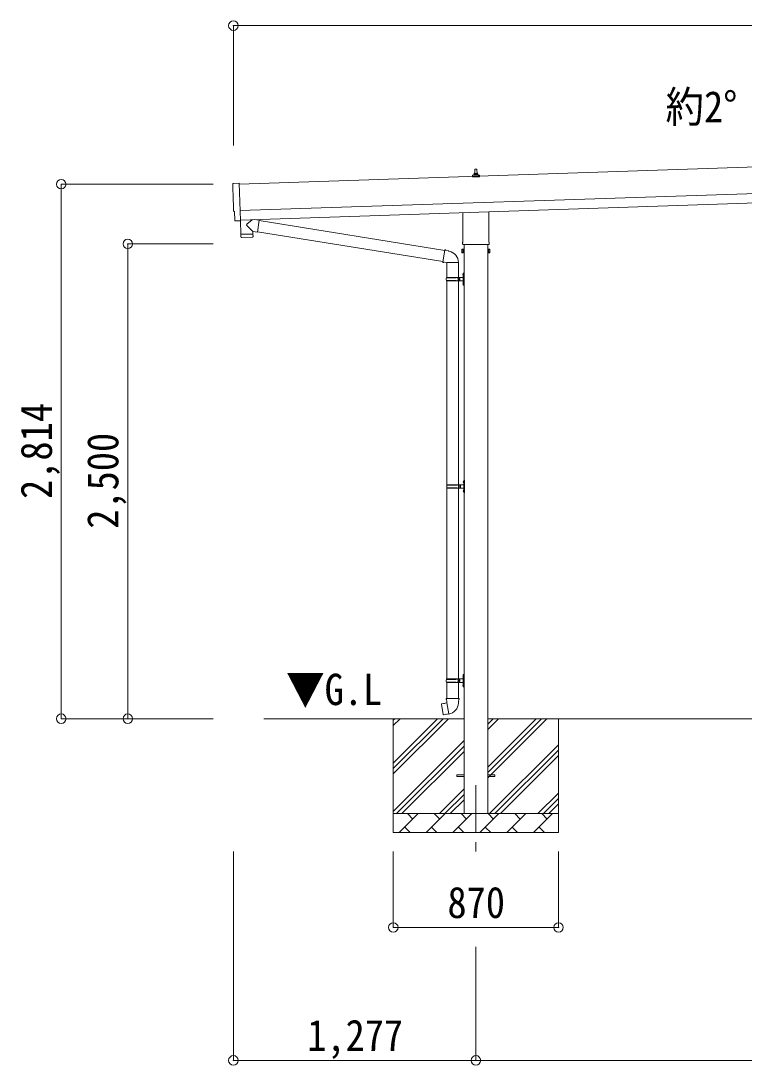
# Model space of a CAD drawing. Units: millimetres at full size, sheet at 1:50. Extents: x -14053 to 14053, y -9700 to 9700.
# Drawn here: x 536 to 4343, y -6165 to -667 of the extents above; entities that cross this region are included whole.
import ezdxf
from ezdxf.enums import TextEntityAlignment as Align

# ---------------------------------------------------------------- set-up
doc = ezdxf.new("R2010")
doc.units = ezdxf.units.MM
doc.header["$LTSCALE"] = 50
doc.header["$PDMODE"] = 32
doc.header["$PDSIZE"] = 50
doc.linetypes.add('CHAIN1', pattern=[8, 5, -1, 1, -1])
for name, color, linetype, lineweight in [('0-1_Defpoints', 7, 'CHAIN1', 9), ('0-2_TEXT1', 4, 'Continuous', 9), ('0-3_SHAPE', 7, 'Continuous', 9), ('0-7_PARTS2', 7, 'Continuous', 9), ('0-8_TABLE1', 6, 'Continuous', 9), ('0-9_DIM1', 7, 'Continuous', 9)]:
    doc.layers.add(name, color=color, linetype=linetype, lineweight=lineweight)
doc.styles.add('ＭＳ ゴシック', font='')
doc.styles.get('ＭＳ ゴシック').set_extended_font_data('MS Gothic')

msp = doc.modelspace()

# ---------------------------------------------------------------- linework, layer by layer
at = {"layer": '0-1_Defpoints'}
msp.add_line((2931.35, -4691.27), (2931.35, -5040.27), dxfattribs=at)
at = {"layer": '0-2_TEXT1'}
for p, q in [((7577.24, -1329.71), (1685.13, -1526.11)), ((1689.79, -1666.04), (7581.91, -1469.63)), ((2913.1, -1487.51), (2913.1, -1479.8)), ((2913.48, -1479.01), (2949.22, -1479.01)), ((2913.87, -1478.83), (2920.59, -1477.2)), ((2920.97, -1477.01), (2941.73, -1477.01)), ((2921.35, -1476.23), (2921.35, -1472.01)), ((2922.35, -1472.01), (2940.35, -1472.01)), ((2925.35, -1472.01), (2926.08, -1448.49)), ((2927.08, -1447.51), (2935.63, -1447.51)), ((2936.63, -1448.49), (2937.35, -1472.01)), ((2941.35, -1476.23), (2941.35, -1472.01)), ((2948.84, -1478.83), (2942.12, -1477.2)), ((2949.6, -1487.51), (2949.6, -1479.8)), ((1691.46, -1716.01), (7583.57, -1519.6)), ((2949.6, -1487.51), (2913.1, -1487.51)), ((2863.05, -1831.5), (2863.05, -1676.95)), ((2999.65, -1672.4), (2999.65, -1831.5)), ((1671.96, -1720.43), (1665.04, -1720.3)), ((2857.35, -1869.77), (2858.11, -1868.46)), ((2864.35, -1868.46), (2858.11, -1868.46)), ((2861.35, -1840.27), (2861.35, -1834.77)), ((2999.29, -1843.77), (2863.42, -1843.77)), ((2864.35, -1888.09), (2864.35, -1868.46)), ((2864.35, -1869.07), (2866.85, -1869.07)), ((2868.85, -1843.77), (2868.85, -4841.27)), ((2993.85, -1843.77), (2993.85, -4841.27)), ((2998.35, -1869.07), (2995.85, -1869.07)), ((2998.35, -1888.09), (2998.35, -1868.46)), ((2998.35, -1868.46), (3004.59, -1868.46)), ((3001.35, -1834.77), (3001.35, -1840.27)), ((3005.35, -1869.77), (3004.59, -1868.46)), ((2857.35, -1869.77), (2857.35, -1886.77)), ((2857.35, -1886.77), (2858.11, -1888.09)), ((2864.35, -1873.37), (2858.11, -1873.37)), ((2864.35, -1883.18), (2858.11, -1883.18)), ((2864.35, -1888.09), (2858.11, -1888.09)), ((2866.85, -1887.47), (2864.35, -1887.47)), ((2993.85, -1888.77), (2995.85, -1888.77)), ((2995.85, -1887.47), (2998.35, -1887.47)), ((2998.35, -1873.37), (3004.59, -1873.37)), ((2998.35, -1883.18), (3004.59, -1883.18)), ((2998.35, -1888.09), (3004.59, -1888.09)), ((3005.35, -1886.77), (3004.59, -1888.09)), ((3005.35, -1869.77), (3005.35, -1886.77)), ((2831.35, -4636.77), (2868.85, -4636.77)), ((2831.35, -4645.77), (2831.35, -4636.77)), ((2831.35, -4645.77), (2868.85, -4645.77)), ((2993.85, -4636.77), (3031.35, -4636.77)), ((2993.85, -4645.77), (3031.35, -4645.77)), ((3031.35, -4645.77), (3031.35, -4636.77))]:
    msp.add_line(p, q, dxfattribs=at)
for points in [[(1653.46, -1523.73), (1684.96, -1521.03), (1691.55, -1718.77)], [(1662.1, -1717.4), (1660.53, -1670.4), (1659.93, -1670.42)], [(1672.7, -1720.13), (1673.34, -1719.48), (1691.59, -1719.78)], [(2995.85, -1888.77), (2995.85, -1867.77), (2993.85, -1867.77)]]:
    msp.add_lwpolyline(points, dxfattribs=at)
msp.add_lwpolyline([(2866.85, -1888.77), (2866.85, -1867.77), (2868.85, -1867.77), (2868.85, -1888.77)], close=True, dxfattribs=at)
for centre, radius, start, end in [((2914.1, -1479.8), 1, 103.62699, 180), ((2920.35, -1476.23), 1, 283.62699, 0), ((2925.44, -1472.65), 4.13, 90, 171.17633), ((2922.35, -1473.01), 1, 90, 180), ((2927.08, -1448.51), 1, 90, 178.60509), ((2934.69, -1472.01), 4.83, 133.60282, 180), ((2928.02, -1472.01), 4.83, 0, 46.39718), ((2935.63, -1448.51), 1, 1.39491, 90), ((2937.27, -1472.65), 4.13, 8.82367, 90), ((2940.35, -1473.01), 1, 0, 90), ((2942.35, -1476.23), 1, 180, 256.37301), ((2948.6, -1479.8), 1, 0, 76.37301), ((2861.7, -1870.91), 4.34, 145.61575, 214.38425), ((2865.35, -1834.77), 4, 125.09963, 180), ((2865.35, -1840.27), 4, 180, 194.47751), ((2865.35, -1840.27), 4, 194.47751, 241.04498), ((2997.35, -1840.27), 4, 298.95502, 345.52249), ((2997.35, -1834.77), 4, 0, 54.90037), ((2997.35, -1840.27), 4, 345.52249, 0), ((3001.01, -1870.91), 4.34, 325.61575, 34.38425), ((2873.59, -1878.27), 16.24, 162.41205, 197.58795), ((2861.7, -1885.64), 4.34, 145.61575, 214.38425), ((2989.11, -1878.27), 16.24, 342.41205, 17.58795), ((3001.01, -1885.64), 4.34, 325.61575, 34.38425)]:
    msp.add_arc(centre, radius, start, end, dxfattribs=at)
for centre, major_axis, ratio, start_param, end_param in [((1653.72, -1526.72), (-3, -0.1), 0.99863, 4.7647489, 6.2979817), ((-3107.15, -1755.88), (4760.73, 158.69), 0.99863, 6.2686928, 6.2979817), ((1659.79, -1666.02), (-4.4, -0.15), 0.99863, 6.2686928, 7.8539816), ((1665.1, -1717.29), (-2.11, -2.14), 0.9974, 5.5252311, 7.0411395), ((1671.99, -1719.43), (-0.704, -0.714), 0.9974, 0.7579542, 1.5707963)]:
    msp.add_ellipse(centre, major_axis=major_axis, ratio=ratio, start_param=start_param, end_param=end_param, dxfattribs=at)
at = {"layer": '0-3_SHAPE'}
for p, q in [((2868.85, -4341.27), (1814.33, -4341.27)), ((2496.35, -4341.27), (2496.35, -4941.27)), ((2496.35, -4574.76), (2729.83, -4341.27)), ((2496.35, -4603.04), (2758.12, -4341.27)), ((2496.35, -4631.33), (2786.4, -4341.27)), ((2496.35, -4348.48), (2503.56, -4341.27)), ((2496.35, -4376.77), (2531.84, -4341.27)), ((6268.85, -4341.27), (2993.85, -4341.27)), ((2993.85, -4370.1), (3022.68, -4341.27)), ((2993.85, -4398.38), (3050.96, -4341.27)), ((2993.85, -4652.94), (3305.52, -4341.27)), ((2993.85, -4596.37), (3248.95, -4341.27)), ((2993.85, -4624.66), (3277.24, -4341.27)), ((3366.35, -4341.27), (3366.35, -4941.27)), ((2496.35, -4829.31), (2868.85, -4456.81)), ((2512.68, -4841.27), (2868.85, -4485.1)), ((3003.51, -4841.27), (3366.35, -4478.43)), ((3031.79, -4841.27), (3366.35, -4506.72)), ((2540.96, -4841.27), (2868.85, -4513.38)), ((3060.08, -4841.27), (3366.35, -4535)), ((2738.95, -4841.27), (2868.85, -4711.37)), ((2767.24, -4841.27), (2868.85, -4739.66)), ((2795.52, -4841.27), (2868.85, -4767.94)), ((3258.07, -4841.27), (3366.35, -4732.99)), ((3286.35, -4841.27), (3366.35, -4761.27)), ((3314.64, -4841.27), (3366.35, -4789.56)), ((2496.35, -4841.27), (3366.35, -4841.27)), ((2527.8, -4941.27), (2627.8, -4841.27)), ((2599.25, -4869.83), (2570.69, -4841.27)), ((2669.22, -4941.27), (2769.22, -4841.27)), ((2740.67, -4869.83), (2712.11, -4841.27)), ((2810.64, -4941.27), (2910.64, -4841.27)), ((2882.09, -4869.83), (2853.53, -4841.27)), ((2952.06, -4941.27), (3052.06, -4841.27)), ((3023.51, -4869.83), (2994.96, -4841.27)), ((3093.48, -4941.27), (3193.48, -4841.27)), ((3164.93, -4869.83), (3136.38, -4841.27)), ((3234.91, -4941.27), (3334.91, -4841.27)), ((3306.35, -4869.83), (3277.8, -4841.27)), ((3366.35, -4941.27), (2496.35, -4941.27)), ((2556.35, -4912.72), (2584.91, -4941.27)), ((2697.77, -4912.72), (2726.33, -4941.27)), ((2839.19, -4912.72), (2867.75, -4941.27)), ((2980.62, -4912.72), (3009.17, -4941.27)), ((3122.04, -4912.72), (3150.59, -4941.27)), ((3263.46, -4912.72), (3292.01, -4941.27))]:
    msp.add_line(p, q, dxfattribs=at)
at = {"layer": '0-8_TABLE1'}
for p, q in [((1654.35, -692.16), (1654.35, -1323.55)), ((1654.35, -692.16), (7614.35, -692.16)), ((748.35, -1527.27), (1548.35, -1527.27)), ((748.35, -1527.27), (748.35, -4341.27)), ((1098.35, -1841.27), (1548.35, -1841.27)), ((1098.35, -1841.27), (1098.35, -4341.27)), ((748.35, -4341.27), (1548.35, -4341.27)), ((1654.35, -6140.27), (1654.35, -5040.27)), ((2496.35, -5440.27), (2496.35, -5040.27)), ((3366.35, -5440.27), (3366.35, -5040.27)), ((2496.35, -5440.27), (3366.35, -5440.27)), ((2931.35, -6140.27), (2931.35, -5542.27)), ((2931.35, -6140.27), (1654.35, -6140.27)), ((2931.35, -6140.27), (6331.35, -6140.27))]:
    msp.add_line(p, q, dxfattribs=at)
for p in [(1654.35, -692.16), (748.35, -1527.27), (1098.35, -1841.27), (748.35, -4341.27), (1098.35, -4341.27), (2496.35, -5440.27), (3366.35, -5440.27), (1654.35, -6140.27), (2931.35, -6140.27)]:
    msp.add_point(p, dxfattribs=at)
at = {"layer": '0-9_DIM1'}
for p, q in [((1691.55, -1718.77), (1691.59, -1719.77)), ((1757.12, -1776.84), (1725.63, -1744.33)), ((1752.88, -1713.96), (1725.66, -1736.99)), ((1790.57, -1717.25), (1764.65, -1713.57)), ((1790.57, -1717.25), (1781.6, -1780.32)), ((1790.32, -1719.03), (2767.48, -1875.72)), ((1693.59, -1791.98), (1694.26, -1805.02)), ((1754.86, -1805.95), (1697.35, -1807.86)), ((1698.06, -1790.83), (1698.11, -1791.83)), ((1753.03, -1789), (1753.04, -1790)), ((1757.12, -1776.84), (1781.6, -1780.32)), ((1757.12, -1776.84), (1757.52, -1788.85)), ((1781.87, -1778.44), (2757.06, -1934.81)), ((2767.8, -1873.9), (2756.74, -1936.63)), ((2767.8, -1873.9), (2768.95, -1871.92)), ((2767.8, -1873.9), (2787.44, -1877.72)), ((2768.95, -1871.92), (2772.51, -1872.55)), ((2772.51, -1872.55), (2772.92, -1874.89)), ((2787.44, -1877.72), (2789.12, -1879.35)), ((2789.12, -1879.35), (2791.24, -1879.8)), ((2756.74, -1936.63), (2757.14, -1938.89)), ((2756.74, -1936.63), (2776.5, -1939.76)), ((2757.14, -1938.89), (2760.7, -1939.51)), ((2760.7, -1939.51), (2761.89, -1937.45)), ((2776.5, -1939.76), (2778.7, -1938.78)), ((2839, -1939.17), (2777.82, -1939.17)), ((2778.85, -1939.17), (2778.85, -2018.47)), ((2838.85, -1939.17), (2838.85, -2018.47)), ((2775.85, -2020.47), (2826.18, -2020.47)), ((2776.85, -2018.47), (2862.85, -2018.47)), ((2776.85, -2018.47), (2776.85, -2020.47)), ((2835.85, -2018.47), (2835.85, -2022.97)), ((2835.85, -2022.97), (2837.85, -2022.97)), ((2835.85, -2036.47), (2835.85, -2031.97)), ((2835.85, -2031.97), (2837.85, -2031.97)), ((2837.85, -2022.97), (2837.85, -2031.97)), ((2843.85, -2018.47), (2843.85, -2036.47)), ((2843.85, -2022.97), (2846.85, -2022.97)), ((2843.85, -2031.97), (2846.85, -2031.97)), ((2846.85, -2022.97), (2846.85, -2031.97)), ((2862.55, -2001.32), (2864.6, -2002.32)), ((2863.82, -1999.32), (2864.45, -1999.32)), ((2863.82, -1999.32), (2863.82, -2007.62)), ((2863.82, -2007.62), (2864.45, -2007.62)), ((2864.45, -1999.32), (2864.85, -1999.72)), ((2864.6, -2002.32), (2865.21, -2003.47)), ((2864.85, -1995.47), (2867.85, -1993.97)), ((2864.85, -1995.47), (2864.85, -2059.47)), ((2867.85, -1993.97), (2867.85, -2060.97)), ((2867.85, -1993.97), (2868.85, -1993.97)), ((2868.85, -1993.97), (2868.85, -2060.97)), ((2775.85, -2034.47), (2826.18, -2034.47)), ((2776.85, -2036.47), (2776.85, -2034.47)), ((2776.85, -2036.47), (2862.85, -2036.47)), ((2778.85, -2036.47), (2778.85, -3109.77)), ((2838.85, -2036.47), (2838.85, -3109.77)), ((2862.55, -2049.32), (2864.6, -2050.32)), ((2863.82, -2047.32), (2864.45, -2047.32)), ((2863.82, -2047.32), (2863.82, -2055.62)), ((2863.82, -2055.62), (2864.45, -2055.62)), ((2864.45, -2047.32), (2864.45, -2055.62)), ((2864.45, -2047.32), (2864.85, -2047.72)), ((2864.45, -2055.62), (2864.85, -2055.22)), ((2864.6, -2050.32), (2865.21, -2051.47)), ((2864.85, -2059.47), (2867.85, -2060.97)), ((2867.85, -2060.97), (2868.85, -2060.97)), ((2778.35, -3111.77), (2828.68, -3111.77)), ((2778.35, -3125.77), (2828.68, -3125.77)), ((2778.85, -3127.77), (2778.85, -4132.27)), ((2779.35, -3109.77), (2865.35, -3109.77)), ((2779.35, -3109.77), (2779.35, -3111.77)), ((2779.35, -3127.77), (2779.35, -3125.77)), ((2779.35, -3127.77), (2865.35, -3127.77)), ((2838.35, -3109.77), (2838.35, -3114.27)), ((2838.35, -3114.27), (2840.35, -3114.27)), ((2838.35, -3127.77), (2838.35, -3123.27)), ((2838.35, -3123.27), (2840.35, -3123.27)), ((2838.85, -3127.77), (2838.85, -4132.27)), ((2840.35, -3114.27), (2840.35, -3123.27)), ((2846.35, -3109.77), (2846.35, -3127.77)), ((2846.35, -3114.27), (2849.35, -3114.27)), ((2846.35, -3123.27), (2849.35, -3123.27)), ((2849.35, -3114.27), (2849.35, -3123.27)), ((2865.05, -3092.63), (2867.1, -3093.62)), ((2866.32, -3090.62), (2866.95, -3090.62)), ((2866.32, -3090.62), (2866.32, -3098.92)), ((2866.32, -3098.92), (2866.95, -3098.92)), ((2866.95, -3090.62), (2867.35, -3091.02)), ((2867.1, -3093.62), (2867.71, -3094.77)), ((2867.35, -3086.77), (2870.35, -3085.27)), ((2867.35, -3086.77), (2867.35, -3150.77)), ((2870.35, -3085.27), (2870.35, -3152.27)), ((2870.35, -3085.27), (2871.35, -3085.27)), ((2871.35, -3085.27), (2871.35, -3152.27)), ((2865.05, -3140.63), (2867.1, -3141.62)), ((2866.32, -3138.62), (2866.95, -3138.62)), ((2866.32, -3138.62), (2866.32, -3146.92)), ((2866.32, -3146.92), (2866.95, -3146.92)), ((2866.95, -3138.62), (2866.95, -3146.92)), ((2866.95, -3138.62), (2867.35, -3139.02)), ((2866.95, -3146.92), (2867.35, -3146.52)), ((2867.1, -3141.62), (2867.71, -3142.77)), ((2867.35, -3150.77), (2870.35, -3152.27)), ((2870.35, -3152.27), (2871.35, -3152.27)), ((2862.55, -4115.13), (2864.6, -4116.12)), ((2863.82, -4113.12), (2864.45, -4113.12)), ((2863.82, -4113.12), (2863.82, -4121.42)), ((2863.82, -4121.42), (2864.45, -4121.42)), ((2864.45, -4113.12), (2864.85, -4113.52)), ((2864.6, -4116.12), (2865.21, -4117.27)), ((2864.85, -4109.27), (2867.85, -4107.77)), ((2864.85, -4109.27), (2864.85, -4173.27)), ((2867.85, -4107.77), (2867.85, -4174.77)), ((2867.85, -4107.77), (2868.85, -4107.77)), ((2868.85, -4107.77), (2868.85, -4174.77)), ((2775.85, -4134.27), (2826.18, -4134.27)), ((2775.85, -4148.27), (2826.18, -4148.27)), ((2776.85, -4132.27), (2862.85, -4132.27)), ((2776.85, -4132.27), (2776.85, -4134.27)), ((2776.85, -4150.27), (2776.85, -4148.27)), ((2776.85, -4150.27), (2862.85, -4150.27)), ((2778.85, -4150.27), (2778.85, -4235.2)), ((2835.85, -4132.27), (2835.85, -4136.77)), ((2835.85, -4136.77), (2837.85, -4136.77)), ((2835.85, -4150.27), (2835.85, -4145.77)), ((2835.85, -4145.77), (2837.85, -4145.77)), ((2837.85, -4136.77), (2837.85, -4145.77)), ((2838.85, -4150.27), (2838.85, -4235.2)), ((2843.85, -4132.27), (2843.85, -4150.27)), ((2843.85, -4136.77), (2846.85, -4136.77)), ((2843.85, -4145.77), (2846.85, -4145.77)), ((2846.85, -4136.77), (2846.85, -4145.77)), ((2862.55, -4163.13), (2864.6, -4164.12)), ((2863.82, -4161.12), (2864.45, -4161.12)), ((2863.82, -4161.12), (2863.82, -4169.42)), ((2863.82, -4169.42), (2864.45, -4169.42)), ((2864.45, -4161.12), (2864.45, -4169.42)), ((2864.45, -4161.12), (2864.85, -4161.52)), ((2864.45, -4169.42), (2864.85, -4169.02)), ((2864.6, -4164.12), (2865.21, -4165.27)), ((2864.85, -4173.27), (2867.85, -4174.77)), ((2867.85, -4174.77), (2868.85, -4174.77)), ((2750.39, -4263.65), (2749.58, -4264.82)), ((2749.58, -4264.82), (2759.2, -4319.38)), ((2778.26, -4258.4), (2750.39, -4263.65)), ((2763.13, -4261.05), (2762.92, -4261.29)), ((2777, -4235.2), (2774.85, -4235.98)), ((2774.85, -4235.98), (2774.85, -4239.6)), ((2774.85, -4239.6), (2777.09, -4240.42)), ((2840.7, -4235.2), (2777, -4235.2)), ((2777, -4235.2), (2777.35, -4255.2)), ((2777.35, -4255.2), (2778.7, -4257.2)), ((2788.62, -4315.7), (2778.48, -4258.22)), ((2778.5, -4257.4), (2778.5, -4258.11)), ((2778.7, -4257.2), (2778.67, -4257.21)), ((2839.04, -4257.14), (2838.97, -4259.31)), ((2840.35, -4255.2), (2839.04, -4257.14)), ((2840.7, -4235.2), (2840.35, -4255.2)), ((2842.85, -4239.6), (2840.61, -4240.42)), ((2840.7, -4235.2), (2842.85, -4235.98)), ((2842.85, -4235.98), (2842.85, -4239.6)), ((2773.23, -4318.29), (2772.95, -4318.14)), ((2788.92, -4316.46), (2788.68, -4315.8))]:
    msp.add_line(p, q, dxfattribs=at)
for points in [[(1691.19, -1719.77), (1693.56, -1790.98), (1757.52, -1788.85)], [(1757.76, -1802.9), (1757.56, -1789.85), (1693.59, -1791.98)], [(2862.55, -2005.62), (2864.6, -2004.62), (2865.21, -2003.47)], [(2864.45, -1999.32), (2864.45, -2007.62), (2864.85, -2007.22)], [(2862.55, -2053.62), (2864.6, -2052.62), (2865.21, -2051.47)], [(2865.05, -3096.92), (2867.1, -3095.92), (2867.71, -3094.77)], [(2866.95, -3090.62), (2866.95, -3098.92), (2867.35, -3098.52)], [(2865.05, -3144.92), (2867.1, -3143.92), (2867.71, -3142.77)], [(2862.55, -4119.42), (2864.6, -4118.42), (2865.21, -4117.27)], [(2864.45, -4113.12), (2864.45, -4121.42), (2864.85, -4121.02)], [(2862.55, -4167.42), (2864.6, -4166.42), (2865.21, -4165.27)], [(2765.38, -4260.83), (2765.1, -4260.68), (2763.13, -4261.05)], [(2788.35, -4315.61), (2760.36, -4320.2), (2759.2, -4319.38)], [(2775.41, -4317.73), (2775.2, -4317.97), (2773.23, -4318.29)]]:
    msp.add_lwpolyline(points, dxfattribs=at)
for centre, radius, start, end in [((1729.05, -1740.68), 5, 132.56466, 226.88314), ((1697.25, -1804.86), 3, 182.90915, 271.95747), ((1754.76, -1802.95), 3, 271.90915, 0.90915), ((2778.7, -1938.78), 60.3, 359.62495, 78), ((2824.6, -2027.47), 49.25, 171.82876, 180.00002), ((2824.6, -2027.47), 49.25, 180.00002, 188.17127), ((2826.18, -2018.47), 2, 270, 359.99998), ((2868.15, -2003.47), 6, 136.21765, 223.78235), ((2862.85, -2016.47), 2, 270, 359.99998), ((2826.18, -2036.47), 2, 0.00005, 90.00004), ((2868.15, -2051.47), 6, 136.21765, 223.78235), ((2862.85, -2038.47), 2, 0.00005, 90.00004), ((2827.1, -3118.77), 49.25, 171.82876, 180.00002), ((2827.1, -3118.77), 49.25, 180.00002, 188.17127), ((2828.68, -3109.77), 2, 270, 359.99998), ((2828.68, -3127.77), 2, 0.00005, 90.00004), ((2870.65, -3094.77), 6, 136.21765, 223.78235), ((2865.35, -3107.77), 2, 270, 359.99998), ((2865.35, -3129.77), 2, 0.00005, 90.00004), ((2870.65, -3142.77), 6, 136.21765, 223.78235), ((2868.15, -4117.27), 6, 136.21765, 223.78235), ((2824.6, -4141.27), 49.25, 171.82876, 180.00002), ((2824.6, -4141.27), 49.25, 180.00002, 188.17127), ((2826.18, -4132.27), 2, 270, 359.99998), ((2826.18, -4150.27), 2, 0.00005, 90.00004), ((2868.15, -4165.27), 6, 136.21765, 223.78235), ((2862.85, -4130.27), 2, 270, 359.99998), ((2862.85, -4152.27), 2, 0.00005, 90.00004), ((2778.2, -4258.11), 0.3, 280.66842, 0), ((2778.7, -4257.4), 0.2, 100, 180), ((2778.7, -4257.2), 60.3, 279.96938, 358), ((2788.4, -4315.9), 0.3, 20, 99.33158), ((2789.11, -4316.39), 0.2, 200, 279.96938)]:
    msp.add_arc(centre, radius, start, end, dxfattribs=at)

# ---------------------------------------------------------------- texts
at = {"layer": '0-7_PARTS2', "style": 'ＭＳ ゴシック', "width": 0.9}
for s, p in [('約2°', (3929.63, -1251.14)), ('▼G.L', (1931.97, -4319.06))]:
    msp.add_text(s, height=165, dxfattribs=at).set_placement(p, align=Align.BOTTOM_LEFT)
at = {"layer": '0-8_TABLE1', "color": 7, "style": 'ＭＳ ゴシック', "width": 0.9}
for s, p in [('2,814', (748.35, -3184.27)), ('2,500', (1098.35, -3341.27))]:
    msp.add_text(s, height=165, rotation=90, dxfattribs=at).set_placement(p, align=Align.BOTTOM_LEFT)
for s, p in [('870', (2781.35, -5440.27)), ('1,277', (2042.85, -6140.27))]:
    msp.add_text(s, height=165, dxfattribs=at).set_placement(p, align=Align.BOTTOM_LEFT)

doc.saveas('drawing.dxf')
